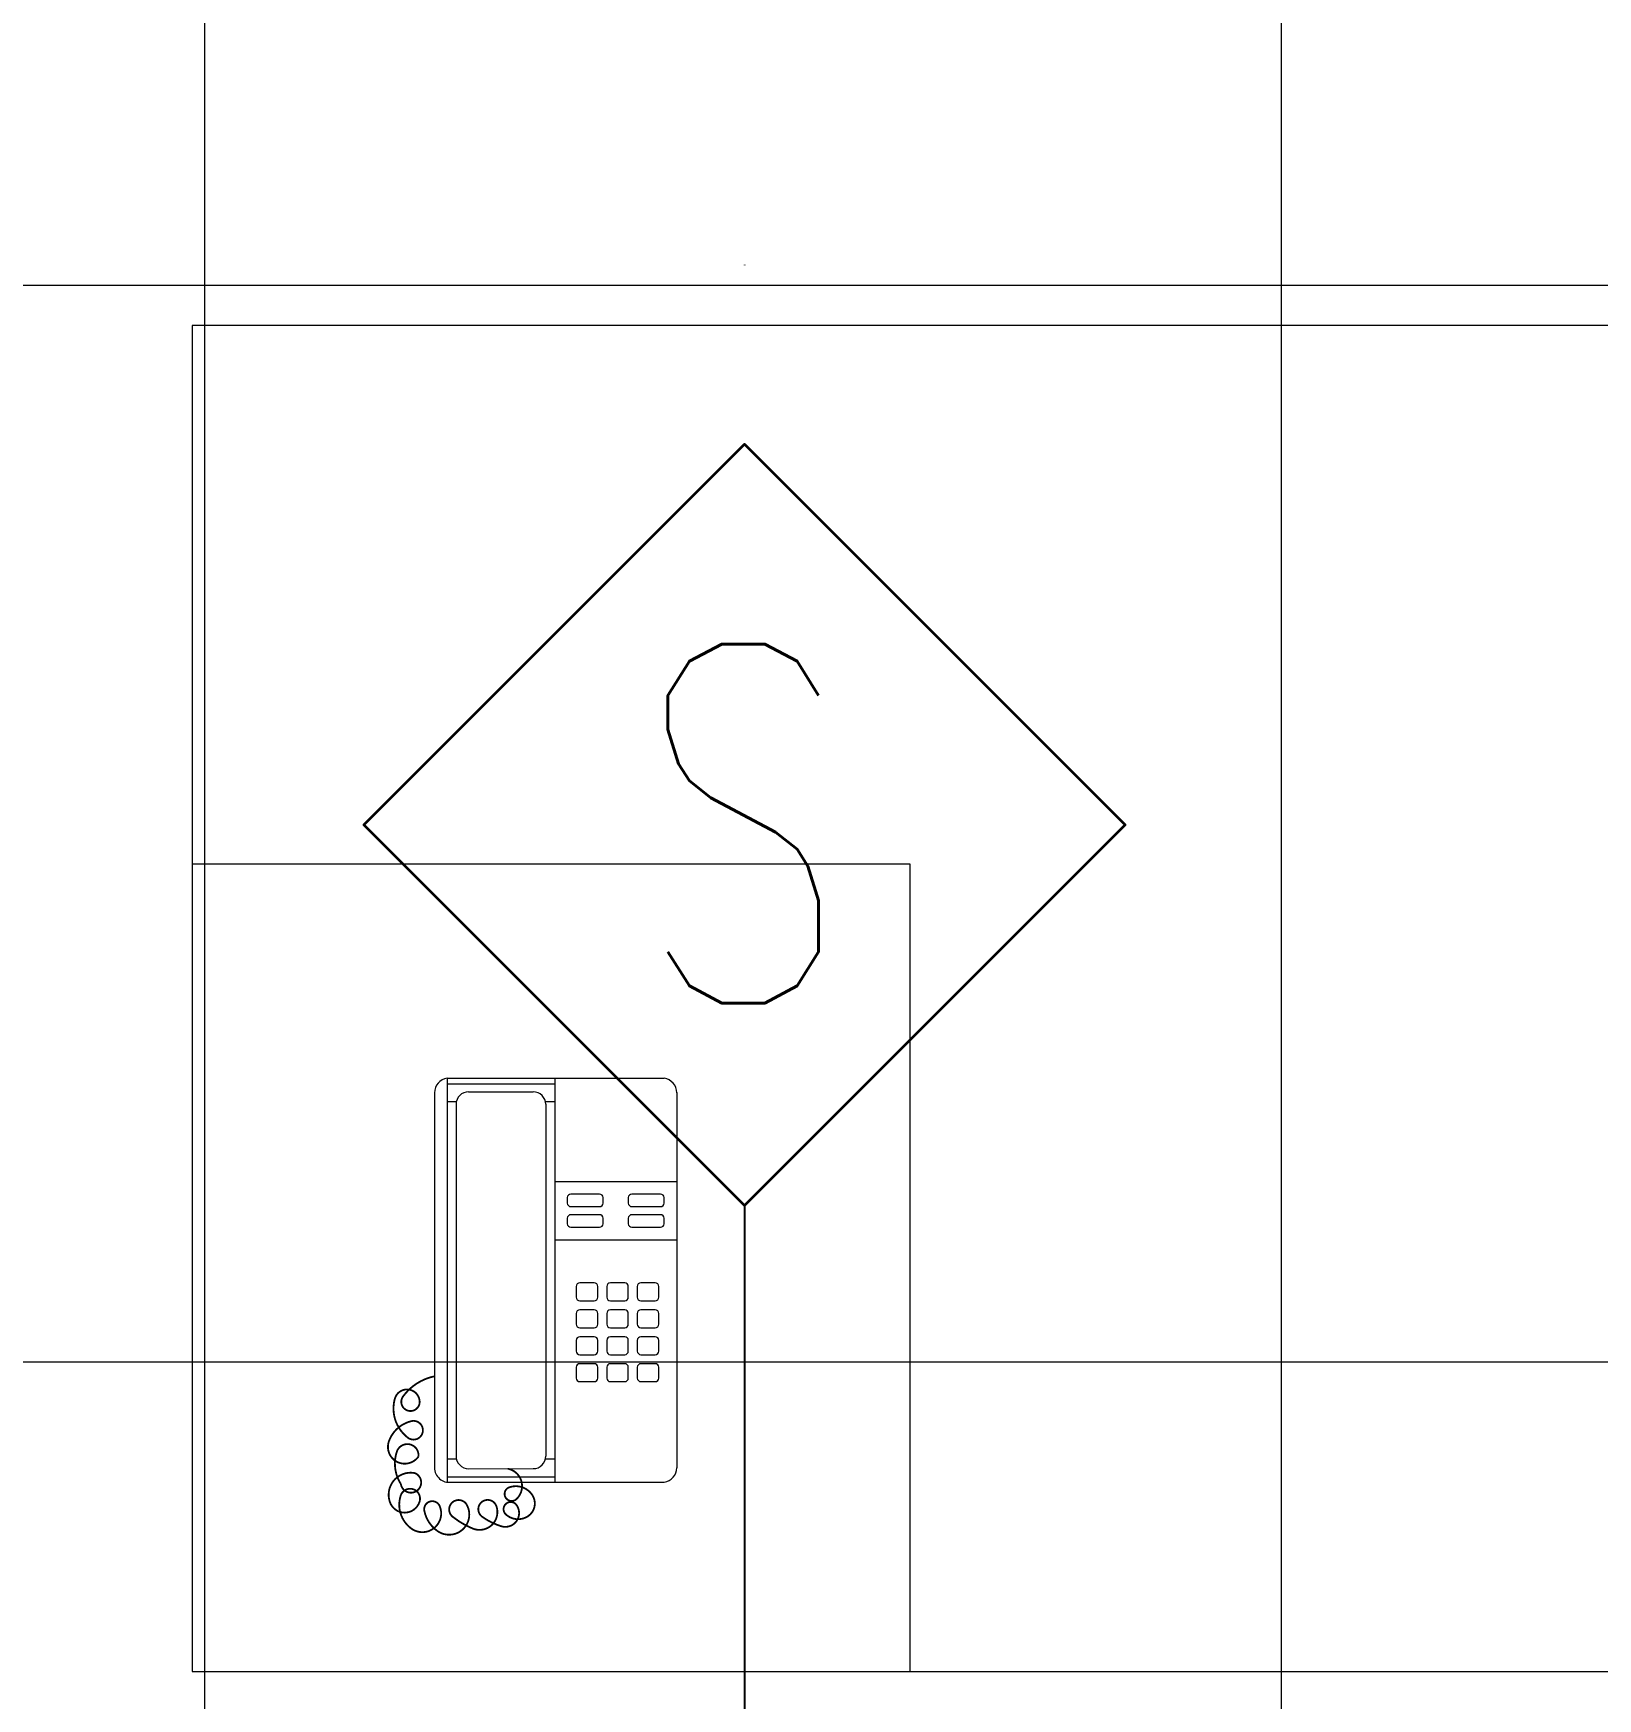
# Model space of a CAD drawing. Header units: inches. Extents: x -246178 to 57169, y -29325 to 19878.
# Drawn here: x 47304 to 48176, y 6412 to 7340 of the extents above; entities that cross this region are included whole.
import ezdxf
from ezdxf.enums import TextEntityAlignment as Align

# ---------------------------------------------------------------- set-up
doc = ezdxf.new("R2010")
doc.units = ezdxf.units.IN
doc.header["$LTSCALE"] = 25
doc.header["$MEASUREMENT"] = 0
doc.linetypes.add('00-Ground Floor$0$HIDDEN', pattern=[9.525, 6.35, -3.175])
doc.linetypes.add('DASHDOT', pattern=[25.4, 12.7, -6.35, 0, -6.35])
doc.layers.get('0').update_dxf_attribs({"color": 8})
for name, color, linetype, lineweight in [('00-Ground Floor$0$Frame', 252, 'Continuous', 9), ('00-Ground Floor$0$LOADING', 253, 'Continuous', 5), ('E-LITE-CLNG-CNDT', 6, 'DASHDOT', 35), ('F-ALRM-CLNG @ 100', 33, 'Continuous', 35), ('F-ALRM-CLNG-CNDT', 51, 'DASHDOT', 25)]:
    doc.layers.add(name, color=color, linetype=linetype, lineweight=lineweight)
doc.styles.add('DC_Simplex', font='SIMPLEX.shx', dxfattribs={"width": 0.7})

# ---------------------------------------------------------------- blocks, each defined once
blk = doc.blocks.new('00-Ground Floor$0$DM20079-P')
at = {"color": 0}
for p, q in [((-0.06163, 0.225), (0.05937, 0.225)), ((-0.06163, 0.225), (-0.06163, 0)), ((-0.00163, 0.225), (-0.00163, 0)), ((-0.06863, 0.217), (-0.06863, 0.008)), ((-0.06163, 0.222), (-0.00163, 0.222)), ((-0.04963, 0.2175), (-0.01363, 0.2175)), ((0.06637, 0.217), (0.06637, 0.008)), ((-0.06163, 0.212), (-0.05646, 0.212)), ((-0.05663, 0.2105), (-0.05663, 0.0145)), ((-0.00679, 0.212), (-0.00163, 0.212)), ((-0.00663, 0.2105), (-0.00663, 0.0145)), ((-0.00163, 0.1675), (0.06637, 0.1675)), ((-0.00163, 0.135), (0.06637, 0.135)), ((-0.06163, 0.013), (-0.05646, 0.013)), ((-0.00679, 0.013), (-0.00163, 0.013)), ((-0.06163, 0.003), (-0.00163, 0.003)), ((-0.05937, 0), (0.05937, 0)), ((-0.04963, 0.0075), (-0.01363, 0.0075))]:
    blk.add_line(p, q, dxfattribs=at)
for points in [[(0.00737, 0.1605, 0.414214), (0.00537, 0.1585), (0.00537, 0.1555, 0.414214), (0.00737, 0.1535), (0.02337, 0.1535, 0.414214), (0.02537, 0.1555), (0.02537, 0.1585, 0.414214), (0.02337, 0.1605)], [(0.05737, 0.1535, 0.414214), (0.05937, 0.1555), (0.05937, 0.1585, 0.414214), (0.05737, 0.1605), (0.04137, 0.1605, 0.414214), (0.03937, 0.1585), (0.03937, 0.1555, 0.414214), (0.04137, 0.1535)], [(0.02337, 0.142, 0.414214), (0.02537, 0.144), (0.02537, 0.147, 0.414214), (0.02337, 0.149), (0.00737, 0.149, 0.414214), (0.00537, 0.147), (0.00537, 0.144, 0.414214), (0.00737, 0.142)], [(0.05737, 0.142, 0.414214), (0.05937, 0.144), (0.05937, 0.147, 0.414214), (0.05737, 0.149), (0.04137, 0.149, 0.414214), (0.03937, 0.147), (0.03937, 0.144, 0.414214), (0.04137, 0.142)], [(0.01037, 0.103, 0.414214), (0.01237, 0.101), (0.02037, 0.101, 0.414214), (0.02237, 0.103), (0.02237, 0.109, 0.414214), (0.02037, 0.111), (0.01237, 0.111, 0.414214), (0.01037, 0.109)], [(0.02737, 0.103, 0.414214), (0.02937, 0.101), (0.03737, 0.101, 0.414214), (0.03937, 0.103), (0.03937, 0.109, 0.414214), (0.03737, 0.111), (0.02937, 0.111, 0.414214), (0.02737, 0.109)], [(0.04437, 0.103, 0.414214), (0.04637, 0.101), (0.05437, 0.101, 0.414214), (0.05637, 0.103), (0.05637, 0.109, 0.414214), (0.05437, 0.111), (0.04637, 0.111, 0.414214), (0.04437, 0.109)], [(0.01037, 0.088, 0.414214), (0.01237, 0.086), (0.02037, 0.086, 0.414214), (0.02237, 0.088), (0.02237, 0.094, 0.414214), (0.02037, 0.096), (0.01237, 0.096, 0.414214), (0.01037, 0.094)], [(0.02737, 0.088, 0.414214), (0.02937, 0.086), (0.03737, 0.086, 0.414214), (0.03937, 0.088), (0.03937, 0.094, 0.414214), (0.03737, 0.096), (0.02937, 0.096, 0.414214), (0.02737, 0.094)], [(0.04437, 0.088, 0.414214), (0.04637, 0.086), (0.05437, 0.086, 0.414214), (0.05637, 0.088), (0.05637, 0.094, 0.414214), (0.05437, 0.096), (0.04637, 0.096, 0.414214), (0.04437, 0.094)], [(0.01037, 0.073, 0.414214), (0.01237, 0.071), (0.02037, 0.071, 0.414214), (0.02237, 0.073), (0.02237, 0.079, 0.414214), (0.02037, 0.081), (0.01237, 0.081, 0.414214), (0.01037, 0.079)], [(0.02737, 0.073, 0.414214), (0.02937, 0.071), (0.03737, 0.071, 0.414214), (0.03937, 0.073), (0.03937, 0.079, 0.414214), (0.03737, 0.081), (0.02937, 0.081, 0.414214), (0.02737, 0.079)], [(0.04437, 0.073, 0.414214), (0.04637, 0.071), (0.05437, 0.071, 0.414214), (0.05637, 0.073), (0.05637, 0.079, 0.414214), (0.05437, 0.081), (0.04637, 0.081, 0.414214), (0.04437, 0.079)], [(0.01037, 0.058, 0.414214), (0.01237, 0.056), (0.02037, 0.056, 0.414214), (0.02237, 0.058), (0.02237, 0.064, 0.414214), (0.02037, 0.066), (0.01237, 0.066, 0.414214), (0.01037, 0.064)], [(0.02737, 0.058, 0.414214), (0.02937, 0.056), (0.03737, 0.056, 0.414214), (0.03937, 0.058), (0.03937, 0.064, 0.414214), (0.03737, 0.066), (0.02937, 0.066, 0.414214), (0.02737, 0.064)], [(0.04437, 0.058, 0.414214), (0.04637, 0.056), (0.05437, 0.056, 0.414214), (0.05637, 0.058), (0.05637, 0.064, 0.414214), (0.05437, 0.066), (0.04637, 0.066, 0.414214), (0.04437, 0.064)]]:
    blk.add_lwpolyline(points, format="xyb", close=True, dxfattribs=at)
at = {"color": 0, "const_width": 0.001}
blk.add_lwpolyline([(-0.06863, 0.05898, 0.184574), (-0.08613, 0.0478, 1.44364), (-0.07692, 0.04516, 0.837915), (-0.09074, 0.04648, 0.30536), (-0.0835, 0.02477, 1.584726), (-0.08153, 0.03398, 0.253153), (-0.09403, 0.0228, 0.874198), (-0.07758, 0.01424, 0.915253), (-0.08968, 0.0168, 0.223821), (-0.08738, -0.00107, 1.703343), (-0.07955, 0.00504, 0.588962), (-0.09337, -0.01141, 0.717795), (-0.07692, -0.01075, 0.983104), (-0.08745, -0.00746, 0.326362), (-0.08153, -0.02588, 0.758716), (-0.06573, -0.01338, 0.906186), (-0.07429, -0.01602, 0.189488), (-0.06705, -0.0272, 0.7948), (-0.05059, -0.01273, 1.223996), (-0.05849, -0.01931, 0.072149), (-0.0473, -0.02588, 0.645886), (-0.03414, -0.01338, 1.366917), (-0.04204, -0.01931, 0.078415), (-0.03151, -0.02457, 0.723006), (-0.02295, -0.01273, 1.105484), (-0.02887, -0.01799, 0.327892), (-0.01703, -0.01931, 0.446638), (-0.01439, -0.00681, 0.327263), (-0.0269, -0.00286, 1.240441), (-0.02295, -0.00944, 0.611307), (-0.02784, 0.0075)], format="xyb", dxfattribs=at)
at = {"color": 0}
for centre, radius, start, end in [((-0.0605, 0.21695), 0.00813, 97.96327, 179.66488), ((0.05825, 0.21695), 0.00813, 0.33512, 82.03673), ((-0.04963, 0.2105), 0.007, 90, 180), ((-0.01363, 0.2105), 0.007, 0, 90), ((-0.04963, 0.0145), 0.007, 180, 270), ((-0.01363, 0.0145), 0.007, 270, 0), ((-0.0605, 0.00805), 0.00813, 180.33512, 277.96327), ((0.05825, 0.00805), 0.00813, 277.96327, 359.66488)]:
    blk.add_arc(centre, radius, start, end, dxfattribs=at)
blk = doc.blocks.new('00-Ground Floor$0$GF21042A-P')
for p, q in [((1.4, 0.75), (0, 0.75)), ((0, 0.75), (0, 0)), ((0, 0), (1.4, 0))]:
    blk.add_line(p, q)
at = {"color": 2, "linetype": '00-Ground Floor$0$HIDDEN'}
for p, q in [((0, 0.45), (0.4, 0.45)), ((0.4, 0.45), (0.4, 0))]:
    blk.add_line(p, q, dxfattribs=at)
blk = doc.blocks.new('00-Ground Floor$0$A$C75D25CC9')
at = {"color": 254, "linetype": 'Continuous'}
for p, q in [((47400, 5602.57), (47400, 8572.57)), ((48000, 5602.57), (48000, 8572.57)), ((46297.93, 7200), (48817.93, 7200)), ((46297.93, 6600), (48817.93, 6600))]:
    blk.add_line(p, q, dxfattribs=at)
blk = doc.blocks.new('00-Ground Floor$0$A$Ce9e1c4c3')
at = {"layer": '00-Ground Floor$0$Frame'}
blk.add_blockref('00-Ground Floor$0$A$C75D25CC9', (-100000, 0), dxfattribs=at)
blk = doc.blocks.new('00-Ground Floor')
at = {"color": 254}
blk.add_blockref('00-Ground Floor$0$A$Ce9e1c4c3', (100000, 0), dxfattribs=at)
at = {"layer": '00-Ground Floor$0$LOADING', "xscale": 1000, "yscale": 1000, "zscale": 1000, "rotation": 359.9999999991881}
blk.add_blockref('00-Ground Floor$0$GF21042A-P', (47392.93, 6427.57, 0), dxfattribs=at)
at = {"layer": '00-Ground Floor$0$LOADING', "extrusion": (1.5744e-11, -7.77417e-06, -1), "xscale": -1000, "yscale": 1000.000000000002, "zscale": 1000.000000000002, "rotation": 359.9985892351107}
blk.add_blockref('00-Ground Floor$0$DM20079-P', (-47596.6, 6533.05, -0.06), dxfattribs=at)
blk = doc.blocks.new('A$C5CF53093')
blk.add_lwpolyline([(0, -212.13), (-212.13, 0), (0, 212.13), (212.13, 0)], close=True)
blk = doc.blocks.new('*U12')
at = {"xscale": 0.01, "yscale": 0.01, "zscale": 0.01}
blk.add_blockref('A$C5CF53093', (0.0069, -0.0071), dxfattribs=at)
at = {"color": 6, "style": 'DC_Simplex', "width": 0.7, "flags": 8}
blk.add_attdef('TYPE', text='', height=2, rotation=360, dxfattribs=at).set_placement((0, 0), align=Align.MIDDLE_CENTER)

msp = doc.modelspace()

# ---------------------------------------------------------------- linework, layer by layer
at = {"layer": 'F-ALRM-CLNG-CNDT', "elevation": 0}
msp.add_lwpolyline([(45739.45, 8397.57), (47625.69, 8397.57, -0.414214), (47700.69, 8322.57), (47700.69, 7111.42)], format="xyb", dxfattribs=at)
at = {"layer": 'F-ALRM-CLNG-CNDT'}
msp.add_lwpolyline([(47700.69, 6687.16), (47700.69, 4026.42)], dxfattribs=at)

# ---------------------------------------------------------------- block references
at = {"layer": 'E-LITE-CLNG-CNDT'}
msp.add_blockref('00-Ground Floor', (0, 0), dxfattribs=at)
at = {"layer": 'F-ALRM-CLNG @ 100', "xscale": 100, "yscale": 100, "zscale": 100}
msp.add_blockref('*U12', (47700, 6900), dxfattribs=at).add_auto_attribs({'TYPE': 'S'})

doc.saveas('drawing.dxf')
